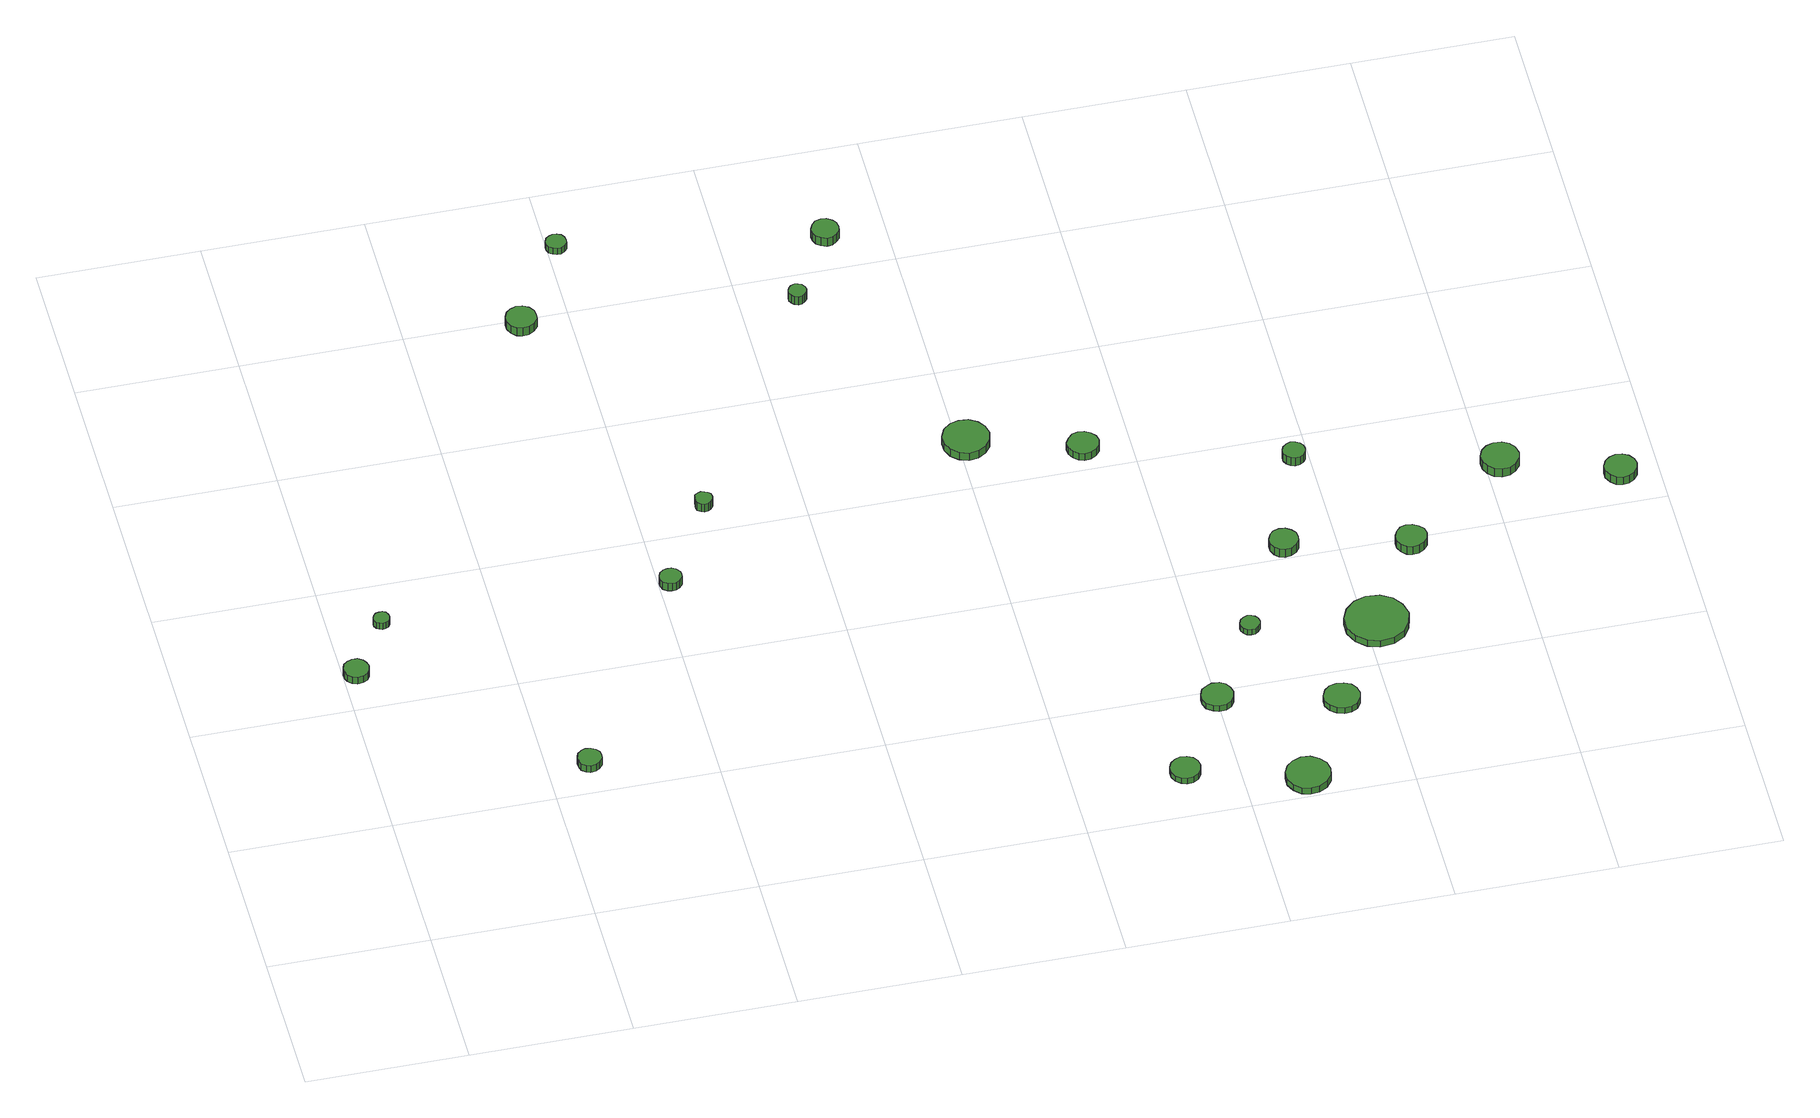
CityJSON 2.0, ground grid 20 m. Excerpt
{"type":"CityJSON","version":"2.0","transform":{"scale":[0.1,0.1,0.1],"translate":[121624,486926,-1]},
"CityObjects":{
"tree1":{"type":"SolitaryVegetationObject","attributes":{"function":"something"},"geometry":[{"type":"MultiSurface","lod":"1","boundaries":[[[0,1,2,3,4,5,6,7,8,9,10,11,12,13,14]],[[15,16,17,18,19,20,21,22,23,24,25,26,27,28,29]],[[0,29,28,1]],[[1,28,27,2]],[[2,27,26,3]],[[3,26,25,4]],[[4,25,24,5]],[[5,24,23,6]],[[6,23,22,7]],[[7,22,21,8]],[[8,21,20,9]],[[9,20,19,10]],[[10,19,18,11]],[[11,18,17,12]],[[12,17,16,13]],[[13,16,15,14]],[[14,15,29,0]]]}]},
"tree2":{"type":"SolitaryVegetationObject","attributes":{"function":"something"},"geometry":[{"type":"MultiSurface","lod":"1","boundaries":[[[30,31,32,33,34,35,36,37,38,39,40,41,42,43,44]],[[45,46,47,48,49,50,51,52,53,54,55,56,57,58,59]],[[30,59,58,31]],[[31,58,57,32]],[[32,57,56,33]],[[33,56,55,34]],[[34,55,54,35]],[[35,54,53,36]],[[36,53,52,37]],[[37,52,51,38]],[[38,51,50,39]],[[39,50,49,40]],[[40,49,48,41]],[[41,48,47,42]],[[42,47,46,43]],[[43,46,45,44]],[[44,45,59,30]]]}]},
"tree3":{"type":"SolitaryVegetationObject","attributes":{"function":"something"},"geometry":[{"type":"MultiSurface","lod":"1","boundaries":[[[60,61,62,63,64,65,66,67,68,69,70,71,72,73,74]],[[75,76,77,78,79,80,81,82,83,84,85,86,87,88,89]],[[60,89,88,61]],[[61,88,87,62]],[[62,87,86,63]],[[63,86,85,64]],[[64,85,84,65]],[[65,84,83,66]],[[66,83,82,67]],[[67,82,81,68]],[[68,81,80,69]],[[69,80,79,70]],[[70,79,78,71]],[[71,78,77,72]],[[72,77,76,73]],[[73,76,75,74]],[[74,75,89,60]]]}]},
"tree4":{"type":"SolitaryVegetationObject","attributes":{"function":"something"},"geometry":[{"type":"MultiSurface","lod":"1","boundaries":[[[90,91,92,93,94,95,96,97,98,99,100,101,102,103,104]],[[105,106,107,108,109,110,111,112,113,114,115,116,117,118,119]],[[90,119,118,91]],[[91,118,117,92]],[[92,117,116,93]],[[93,116,115,94]],[[94,115,114,95]],[[95,114,113,96]],[[96,113,112,97]],[[97,112,111,98]],[[98,111,110,99]],[[99,110,109,100]],[[100,109,108,101]],[[101,108,107,102]],[[102,107,106,103]],[[103,106,105,104]],[[104,105,119,90]]]}]},
"tree5":{"type":"SolitaryVegetationObject","attributes":{"function":"something"},"geometry":[{"type":"MultiSurface","lod":"1","boundaries":[[[120,121,122,123,124,125,126,127,128,129,130,131,132,133,134]],[[135,136,137,138,139,140,141,142,143,144,145,146,147,148,149]],[[120,149,148,121]],[[121,148,147,122]],[[122,147,146,123]],[[123,146,145,124]],[[124,145,144,125]],[[125,144,143,126]],[[126,143,142,127]],[[127,142,141,128]],[[128,141,140,129]],[[129,140,139,130]],[[130,139,138,131]],[[131,138,137,132]],[[132,137,136,133]],[[133,136,135,134]],[[134,135,149,120]]]}]},
"tree6":{"type":"SolitaryVegetationObject","attributes":{"function":"something"},"geometry":[{"type":"MultiSurface","lod":"1","boundaries":[[[150,151,152,153,154,155,156,157,158,159,160,161,162,163,164]],[[165,166,167,168,169,170,171,172,173,174,175,176,177,178,179]],[[150,179,178,151]],[[151,178,177,152]],[[152,177,176,153]],[[153,176,175,154]],[[154,175,174,155]],[[155,174,173,156]],[[156,173,172,157]],[[157,172,171,158]],[[158,171,170,159]],[[159,170,169,160]],[[160,169,168,161]],[[161,168,167,162]],[[162,167,166,163]],[[163,166,165,164]],[[164,165,179,150]]]}]},
"tree7":{"type":"SolitaryVegetationObject","attributes":{"function":"something"},"geometry":[{"type":"MultiSurface","lod":"1","boundaries":[[[180,181,182,183,184,185,186,187,188,189,190,191,192,193,194]],[[195,196,197,198,199,200,201,202,203,204,205,206,207,208,209]],[[180,209,208,181]],[[181,208,207,182]],[[182,207,206,183]],[[183,206,205,184]],[[184,205,204,185]],[[185,204,203,186]],[[186,203,202,187]],[[187,202,201,188]],[[188,201,200,189]],[[189,200,199,190]],[[190,199,198,191]],[[191,198,197,192]],[[192,197,196,193]],[[193,196,195,194]],[[194,195,209,180]]]}]},
"tree8":{"type":"SolitaryVegetationObject","attributes":{"function":"something"},"geometry":[{"type":"MultiSurface","lod":"1","boundaries":[[[210,211,212,213,214,215,216,217,218,219,220,221,222,223,224]],[[225,226,227,228,229,230,231,232,233,234,235,236,237,238,239]],[[210,239,238,211]],[[211,238,237,212]],[[212,237,236,213]],[[213,236,235,214]],[[214,235,234,215]],[[215,234,233,216]],[[216,233,232,217]],[[217,232,231,218]],[[218,231,230,219]],[[219,230,229,220]],[[220,229,228,221]],[[221,228,227,222]],[[222,227,226,223]],[[223,226,225,224]],[[224,225,239,210]]]}]},
"tree9":{"type":"SolitaryVegetationObject","attributes":{"function":"something"},"geometry":[{"type":"MultiSurface","lod":"1","boundaries":[[[240,241,242,243,244,245,246,247,248,249,250,251,252,253,254]],[[255,256,257,258,259,260,261,262,263,264,265,266,267,268,269]],[[240,269,268,241]],[[241,268,267,242]],[[242,267,266,243]],[[243,266,265,244]],[[244,265,264,245]],[[245,264,263,246]],[[246,263,262,247]],[[247,262,261,248]],[[248,261,260,249]],[[249,260,259,250]],[[250,259,258,251]],[[251,258,257,252]],[[252,257,256,253]],[[253,256,255,254]],[[254,255,269,240]]]}]},
"tree10":{"type":"SolitaryVegetationObject","attributes":{"function":"something"},"geometry":[{"type":"MultiSurface","lod":"1","boundaries":[[[270,271,272,273,274,275,276,277,278,279,280,281,282,283,284]],[[285,286,287,288,289,290,291,292,293,294,295,296,297,298,299]],[[270,299,298,271]],[[271,298,297,272]],[[272,297,296,273]],[[273,296,295,274]],[[274,295,294,275]],[[275,294,293,276]],[[276,293,292,277]],[[277,292,291,278]],[[278,291,290,279]],[[279,290,289,280]],[[280,289,288,281]],[[281,288,287,282]],[[282,287,286,283]],[[283,286,285,284]],[[284,285,299,270]]]}]},
"tree11":{"type":"SolitaryVegetationObject","attributes":{"function":"something"},"geometry":[{"type":"MultiSurface","lod":"1","boundaries":[[[300,301,302,303,304,305,306,307,308,309,310,311,312,313,314]],[[315,316,317,318,319,320,321,322,323,324,325,326,327,328,329]],[[300,329,328,301]],[[301,328,327,302]],[[302,327,326,303]],[[303,326,325,304]],[[304,325,324,305]],[[305,324,323,306]],[[306,323,322,307]],[[307,322,321,308]],[[308,321,320,309]],[[309,320,319,310]],[[310,319,318,311]],[[311,318,317,312]],[[312,317,316,313]],[[313,316,315,314]],[[314,315,329,300]]]}]},
"tree12":{"type":"SolitaryVegetationObject","attributes":{"function":"something"},"geometry":[{"type":"MultiSurface","lod":"1","boundaries":[[[330,331,332,333,334,335,336,337,338,339,340,341,342,343,344]],[[345,346,347,348,349,350,351,352,353,354,355,356,357,358,359]],[[330,359,358,331]],[[331,358,357,332]],[[332,357,356,333]],[[333,356,355,334]],[[334,355,354,335]],[[335,354,353,336]],[[336,353,352,337]],[[337,352,351,338]],[[338,351,350,339]],[[339,350,349,340]],[[340,349,348,341]],[[341,348,347,342]],[[342,347,346,343]],[[343,346,345,344]],[[344,345,359,330]]]}]},
"tree13":{"type":"SolitaryVegetationObject","attributes":{"function":"something"},"geometry":[{"type":"MultiSurface","lod":"1","boundaries":[[[360,361,362,363,364,365,366,367,368,369,370,371,372,373,374]],[[375,376,377,378,379,380,381,382,383,384,385,386,387,388,389]],[[360,389,388,361]],[[361,388,387,362]],[[362,387,386,363]],[[363,386,385,364]],[[364,385,384,365]],[[365,384,383,366]],[[366,383,382,367]],[[367,382,381,368]],[[368,381,380,369]],[[369,380,379,370]],[[370,379,378,371]],[[371,378,377,372]],[[372,377,376,373]],[[373,376,375,374]],[[374,375,389,360]]]}]},
"tree14":{"type":"SolitaryVegetationObject","attributes":{"function":"something"},"geometry":[{"type":"MultiSurface","lod":"1","boundaries":[[[390,391,392,393,394,395,396,397,398,399,400,401,402,403,404]],[[405,406,407,408,409,410,411,412,413,414,415,416,417,418,419]],[[390,419,418,391]],[[391,418,417,392]],[[392,417,416,393]],[[393,416,415,394]],[[394,415,414,395]],[[395,414,413,396]],[[396,413,412,397]],[[397,412,411,398]],[[398,411,410,399]],[[399,410,409,400]],[[400,409,408,401]],[[401,408,407,402]],[[402,407,406,403]],[[403,406,405,404]],[[404,405,419,390]]]}]},
"tree15":{"type":"SolitaryVegetationObject","attributes":{"function":"something"},"geometry":[{"type":"MultiSurface","lod":"1","boundaries":[[[420,421,422,423,424,425,426,427,428,429,430,431,432,433,434]],[[435,436,437,438,439,440,441,442,443,444,445,446,447,448,449]],[[420,449,448,421]],[[421,448,447,422]],[[422,447,446,423]],[[423,446,445,424]],[[424,445,444,425]],[[425,444,443,426]],[[426,443,442,427]],[[427,442,441,428]],[[428,441,440,429]],[[429,440,439,430]],[[430,439,438,431]],[[431,438,437,432]],[[432,437,436,433]],[[433,436,435,434]],[[434,435,449,420]]]}]},
"tree16":{"type":"SolitaryVegetationObject","attributes":{"function":"something"},"geometry":[{"type":"MultiSurface","lod":"1","boundaries":[[[450,451,452,453,454,455,456,457,458,459,460,461,462,463,464]],[[465,466,467,468,469,470,471,472,473,474,475,476,477,478,479]],[[450,479,478,451]],[[451,478,477,452]],[[452,477,476,453]],[[453,476,475,454]],[[454,475,474,455]],[[455,474,473,456]],[[456,473,472,457]],[[457,472,471,458]],[[458,471,470,459]],[[459,470,469,460]],[[460,469,468,461]],[[461,468,467,462]],[[462,467,466,463]],[[463,466,465,464]],[[464,465,479,450]]]}]},
"tree17":{"type":"SolitaryVegetationObject","attributes":{"function":"something"},"geometry":[{"type":"MultiSurface","lod":"1","boundaries":[[[480,481,482,483,484,485,486,487,488,489,490,491,492,493,494]],[[495,496,497,498,499,500,501,502,503,504,505,506,507,508,509]],[[480,509,508,481]],[[481,508,507,482]],[[482,507,506,483]],[[483,506,505,484]],[[484,505,504,485]],[[485,504,503,486]],[[486,503,502,487]],[[487,502,501,488]],[[488,501,500,489]],[[489,500,499,490]],[[490,499,498,491]],[[491,498,497,492]],[[492,497,496,493]],[[493,496,495,494]],[[494,495,509,480]]]}]},
"tree18":{"type":"SolitaryVegetationObject","attributes":{"function":"something"},"geometry":[{"type":"MultiSurface","lod":"1","boundaries":[[[510,511,512,513,514,515,516,517,518,519,520,521,522,523,524]],[[525,526,527,528,529,530,531,532,533,534,535,536,537,538,539]],[[510,539,538,511]],[[511,538,537,512]],[[512,537,536,513]],[[513,536,535,514]],[[514,535,534,515]],[[515,534,533,516]],[[516,533,532,517]],[[517,532,531,518]],[[518,531,530,519]],[[519,530,529,520]],[[520,529,528,521]],[[521,528,527,522]],[[522,527,526,523]],[[523,526,525,524]],[[524,525,539,510]]]}]},
"tree19":{"type":"SolitaryVegetationObject","attributes":{"function":"something"},"geometry":[{"type":"MultiSurface","lod":"1","boundaries":[[[540,541,542,543,544,545,546,547,548,549,550,551,552,553,554]],[[555,556,557,558,559,560,561,562,563,564,565,566,567,568,569]],[[540,569,568,541]],[[541,568,567,542]],[[542,567,566,543]],[[543,566,565,544]],[[544,565,564,545]],[[545,564,563,546]],[[546,563,562,547]],[[547,562,561,548]],[[548,561,560,549]],[[549,560,559,550]],[[550,559,558,551]],[[551,558,557,552]],[[552,557,556,553]],[[553,556,555,554]],[[554,555,569,540]]]}]},
"tree20":{"type":"SolitaryVegetationObject","attributes":{"function":"something"},"geometry":[{"type":"MultiSurface","lod":"1","boundaries":[[[570,571,572,573,574,575,576,577,578,579,580,581,582,583,584]],[[585,586,587,588,589,590,591,592,593,594,595,596,597,598,599]],[[570,599,598,571]],[[571,598,597,572]],[[572,597,596,573]],[[573,596,595,574]],[[574,595,594,575]],[[575,594,593,576]],[[576,593,592,577]],[[577,592,591,578]],[[578,591,590,579]],[[579,590,589,580]],[[580,589,588,581]],[[581,588,587,582]],[[582,587,586,583]],[[583,586,585,584]],[[584,585,599,570]]]}]},
"tree21":{"type":"SolitaryVegetationObject","attributes":{"function":"something"},"geometry":[{"type":"MultiSurface","lod":"1","boundaries":[[[600,601,602,603,604,605,606,607,608,609,610,611,612,613,614]],[[615,616,617,618,619,620,621,622,623,624,625,626,627,628,629]],[[600,629,628,601]],[[601,628,627,602]],[[602,627,626,603]],[[603,626,625,604]],[[604,625,624,605]],[[605,624,623,606]],[[606,623,622,607]],[[607,622,621,608]],[[608,621,620,609]],[[609,620,619,610]],[[610,619,618,611]],[[611,618,617,612]],[[612,617,616,613]],[[613,616,615,614]],[[614,615,629,600]]]}]},
"tree22":{"type":"SolitaryVegetationObject","attributes":{"function":"something"},"geometry":[{"type":"MultiSurface","lod":"1","boundaries":[[[630,631,632,633,634,635,636,637,638,639,640,641,642,643,644]],[[645,646,647,648,649,650,651,652,653,654,655,656,657,658,659]],[[630,659,658,631]],[[631,658,657,632]],[[632,657,656,633]],[[633,656,655,634]],[[634,655,654,635]],[[635,654,653,636]],[[636,653,652,637]],[[637,652,651,638]],[[638,651,650,639]],[[639,650,649,640]],[[640,649,648,641]],[[641,648,647,642]],[[642,647,646,643]],[[643,646,645,644]],[[644,645,659,630]]]}]}
},
"vertices":[
[32,458,17],[30,464,17],[27,469,17],[21,473,17],[14,473,17],[8,471,17],[3,467,17],[1,461,17],[1,454,17],[3,449,17],[8,444,17],[14,442,17],[21,443,17],[27,446,17],[30,451,17],[30,451,6],[27,446,6],[21,443,6],[14,442,6],[8,444,6],[3,449,6],[1,454,6],[1,461,6],[3,467,6],[8,471,6],[14,473,6],[21,473,6],[27,469,6],[30,464,6],[32,458,6],
[75,535,16],[74,539,16],[72,543,16],[68,545,16],[64,545,16],[60,544,16],[57,541,16],[55,537,16],[55,533,16],[57,529,16],[60,527,16],[64,525,16],[68,526,16],[72,528,16],[74,531,16],[74,531,6],[72,528,6],[68,526,6],[64,525,6],[60,527,6],[57,529,6],[55,533,6],[55,537,6],[57,541,6],[60,544,6],[64,545,6],[68,545,6],[72,543,6],[74,539,6],[75,535,6],
[266,248,17],[265,254,17],[261,259,17],[256,262,17],[249,263,17],[244,261,17],[239,257,17],[237,251,17],[237,245,17],[239,239,17],[244,235,17],[249,233,17],[256,234,17],[261,237,17],[265,242,17],[265,242,6],[261,237,6],[256,234,6],[249,233,6],[244,235,6],[239,239,6],[237,245,6],[237,251,6],[239,257,6],[244,261,6],[249,263,6],[256,262,6],[261,259,6],[265,254,6],[266,248,6],
[428,524,18],[427,529,18],[423,534,18],[418,537,18],[413,537,18],[408,536,18],[403,532,18],[401,527,18],[401,521,18],[403,516,18],[408,512,18],[413,511,18],[418,511,18],[423,514,18],[427,519,18],[427,519,6],[423,514,6],[418,511,6],[413,511,6],[408,512,6],[403,516,6],[401,521,6],[401,527,6],[403,532,6],[408,536,6],[413,537,6],[418,537,6],[423,534,6],[427,529,6],[428,524,6],
[360,991,19],[359,998,19],[354,1005,19],[347,1009,19],[339,1010,19],[332,1007,19],[326,1002,19],[323,995,19],[323,987,19],[326,980,19],[332,974,19],[339,972,19],[347,973,19],[354,977,19],[359,983,19],[359,983,6],[354,977,6],[347,973,6],[339,972,6],[332,974,6],[326,980,6],[323,987,6],[323,995,6],[326,1002,6],[332,1007,6],[339,1010,6],[347,1009,6],[354,1005,6],[359,998,6],[360,991,6],
[492,638,24],[491,643,24],[488,646,24],[484,648,24],[480,649,24],[476,648,24],[472,645,24],[471,640,24],[471,636,24],[472,632,24],[476,629,24],[480,627,24],[484,628,24],[488,630,24],[491,634,24],[491,634,11],[488,630,11],[484,628,11],[480,627,11],[476,629,11],[472,632,11],[471,636,11],[471,640,11],[472,645,11],[476,648,11],[480,649,11],[484,648,11],[488,646,11],[491,643,11],[492,638,11],
[424,1109,16],[423,1114,16],[420,1119,16],[415,1121,16],[410,1122,16],[405,1120,16],[401,1117,16],[399,1112,16],[399,1107,16],[401,1102,16],[405,1099,16],[410,1097,16],[415,1097,16],[420,1100,16],[423,1104,16],[423,1104,6],[420,1100,6],[415,1097,6],[410,1097,6],[405,1099,6],[401,1102,6],[399,1107,6],[399,1112,6],[401,1117,6],[405,1120,6],[410,1122,6],[415,1121,6],[420,1119,6],[423,1114,6],[424,1109,6],
[954,71,16],[952,79,16],[948,85,16],[941,89,16],[933,90,16],[926,87,16],[920,82,16],[917,75,16],[917,67,16],[920,60,16],[926,55,16],[933,52,16],[941,53,16],[948,57,16],[952,63,16],[952,63,7],[948,57,7],[941,53,7],[933,52,7],[926,55,7],[920,60,7],[917,67,7],[917,75,7],[920,82,7],[926,87,7],[933,90,7],[941,89,7],[948,85,7],[952,79,7],[954,71,7],
[681,957,22],[680,962,22],[677,966,22],[673,968,22],[669,969,22],[664,967,22],[661,964,22],[659,960,22],[659,955,22],[661,951,22],[664,948,22],[669,946,22],[673,947,22],[677,949,22],[680,953,22],[680,953,9],[677,949,9],[673,947,9],[669,946,9],[664,948,9],[661,951,9],[659,955,9],[659,960,9],[661,964,9],[664,967,9],[669,969,9],[673,968,9],[677,966,9],[680,962,9],[681,957,9],
[838,675,18],[835,687,18],[828,696,18],[818,702,18],[806,703,18],[795,700,18],[786,692,18],[781,681,18],[781,669,18],[786,658,18],[795,650,18],[806,646,18],[818,648,18],[828,654,18],[835,663,18],[835,663,6],[828,654,6],[818,648,6],[806,646,6],[795,650,6],[786,658,6],[781,669,6],[781,681,6],[786,692,6],[795,700,6],[806,703,6],[818,702,6],[828,696,6],[835,687,6],[838,675,6],
[743,1056,18],[742,1063,18],[738,1068,18],[732,1072,18],[725,1073,18],[718,1071,18],[713,1066,18],[710,1059,18],[710,1053,18],[713,1046,18],[718,1042,18],[725,1039,18],[732,1040,18],[738,1044,18],[742,1049,18],[742,1049,5],[738,1044,5],[732,1040,5],[725,1039,5],[718,1042,5],[713,1046,5],[710,1053,5],[710,1059,5],[713,1066,5],[718,1071,5],[725,1073,5],[732,1072,5],[738,1068,5],[742,1063,5],[743,1056,5],
[1020,183,16],[1018,191,16],[1014,198,16],[1007,202,16],[998,203,16],[991,200,16],[984,195,16],[981,187,16],[981,179,16],[984,171,16],[991,166,16],[998,163,16],[1007,164,16],[1014,168,16],[1018,175,16],[1018,175,7],[1014,168,7],[1007,164,7],[998,163,7],[991,166,7],[984,171,7],[981,179,7],[981,187,7],[984,195,7],[991,200,7],[998,203,7],[1007,202,7],[1014,198,7],[1018,191,7],[1020,183,7],
[1102,29,17],[1100,40,17],[1093,49,17],[1083,55,17],[1072,56,17],[1061,52,17],[1053,45,17],[1048,35,17],[1048,23,17],[1053,13,17],[1061,5,17],[1072,2,17],[1083,3,17],[1093,9,17],[1100,18,17],[1100,18,7],[1093,9,7],[1083,3,7],[1072,2,7],[1061,5,7],[1053,13,7],[1048,23,7],[1048,35,7],[1053,45,7],[1061,52,7],[1072,56,7],[1083,55,7],[1093,49,7],[1100,40,7],[1102,29,7],
[962,635,16],[960,643,16],[955,649,16],[948,653,16],[940,654,16],[933,652,16],[927,646,16],[923,639,16],[923,631,16],[927,624,16],[933,618,16],[940,616,16],[948,617,16],[955,621,16],[960,627,16],[960,627,5],[955,621,5],[948,617,5],[940,616,5],[933,618,5],[927,624,5],[923,631,5],[923,639,5],[927,646,5],[933,652,5],[940,654,5],[948,653,5],[955,649,5],[960,643,5],[962,635,5],
[1078,294,15],[1077,299,15],[1074,303,15],[1070,305,15],[1065,306,15],[1060,304,15],[1056,301,15],[1054,296,15],[1054,291,15],[1056,287,15],[1060,283,15],[1065,282,15],[1070,282,15],[1074,285,15],[1077,289,15],[1077,289,6],[1074,285,6],[1070,282,6],[1065,282,6],[1060,283,6],[1056,287,6],[1054,291,6],[1054,296,6],[1056,301,6],[1060,304,6],[1065,306,6],[1070,305,6],[1074,303,6],[1077,299,6],[1078,294,6],
[1166,149,15],[1164,158,15],[1159,165,15],[1151,169,15],[1142,170,15],[1133,168,15],[1126,162,15],[1122,153,15],[1122,144,15],[1126,136,15],[1133,130,15],[1142,127,15],[1151,128,15],[1159,132,15],[1164,140,15],[1164,140,6],[1159,132,6],[1151,128,6],[1142,127,6],[1133,130,6],[1126,136,6],[1122,144,6],[1122,153,6],[1126,162,6],[1133,168,6],[1142,170,6],[1151,169,6],[1159,165,6],[1164,158,6],[1166,149,6],
[1154,419,19],[1153,426,19],[1148,432,19],[1142,436,19],[1134,437,19],[1127,435,19],[1122,430,19],[1119,423,19],[1119,415,19],[1122,408,19],[1127,403,19],[1134,401,19],[1142,402,19],[1148,406,19],[1153,412,19],[1153,412,6],[1148,406,6],[1142,402,6],[1134,401,6],[1127,403,6],[1122,408,6],[1119,415,6],[1119,423,6],[1122,430,6],[1127,435,6],[1134,437,6],[1142,436,6],[1148,432,6],[1153,426,6],[1154,419,6],
[1253,266,16],[1249,282,16],[1240,295,16],[1226,303,16],[1209,305,16],[1194,300,16],[1182,289,16],[1175,274,16],[1175,258,16],[1182,243,16],[1194,232,16],[1209,227,16],[1226,229,16],[1240,237,16],[1249,250,16],[1249,250,6],[1240,237,6],[1226,229,6],[1209,227,6],[1194,232,6],[1182,243,6],[1175,258,6],[1175,274,6],[1182,289,6],[1194,300,6],[1209,305,6],[1226,303,6],[1240,295,6],[1249,282,6],[1253,266,6],
[1195,560,22],[1194,566,22],[1191,570,22],[1186,573,22],[1180,574,22],[1175,572,22],[1170,568,22],[1168,563,22],[1168,557,22],[1170,552,22],[1175,548,22],[1180,546,22],[1186,547,22],[1191,550,22],[1194,554,22],[1194,554,9],[1191,550,9],[1186,547,9],[1180,546,9],[1175,548,9],[1170,552,9],[1168,557,9],[1168,563,9],[1170,568,9],[1175,572,9],[1180,574,9],[1186,573,9],[1191,570,9],[1194,566,9],[1195,560,9],
[1304,389,20],[1302,397,20],[1297,403,20],[1290,407,20],[1282,408,20],[1275,406,20],[1269,400,20],[1266,393,20],[1266,385,20],[1269,378,20],[1275,372,20],[1282,370,20],[1290,371,20],[1297,375,20],[1302,381,20],[1302,381,7],[1297,375,7],[1290,371,7],[1282,370,7],[1275,372,7],[1269,378,7],[1266,385,7],[1266,393,7],[1269,400,7],[1275,406,7],[1282,408,7],[1290,407,7],[1297,403,7],[1302,397,7],[1304,389,7],
[1441,498,19],[1439,508,19],[1433,516,19],[1425,520,19],[1415,521,19],[1406,518,19],[1399,512,19],[1395,503,19],[1395,494,19],[1399,485,19],[1406,478,19],[1415,475,19],[1425,476,19],[1433,481,19],[1439,489,19],[1439,489,6],[1433,481,6],[1425,476,6],[1415,475,6],[1406,478,6],[1399,485,6],[1395,494,6],[1395,503,6],[1399,512,6],[1406,518,6],[1415,521,6],[1425,520,6],[1433,516,6],[1439,508,6],[1441,498,6],
[1574,451,17],[1572,459,17],[1567,466,17],[1560,470,17],[1552,471,17],[1544,468,17],[1538,463,17],[1534,455,17],[1534,447,17],[1538,439,17],[1544,433,17],[1552,431,17],[1560,432,17],[1567,436,17],[1572,443,17],[1572,443,5],[1567,436,5],[1560,432,5],[1552,431,5],[1544,433,5],[1538,439,5],[1534,447,5],[1534,455,5],[1538,463,5],[1544,468,5],[1552,471,5],[1560,470,5],[1567,466,5],[1572,459,5],[1574,451,5]
]}
